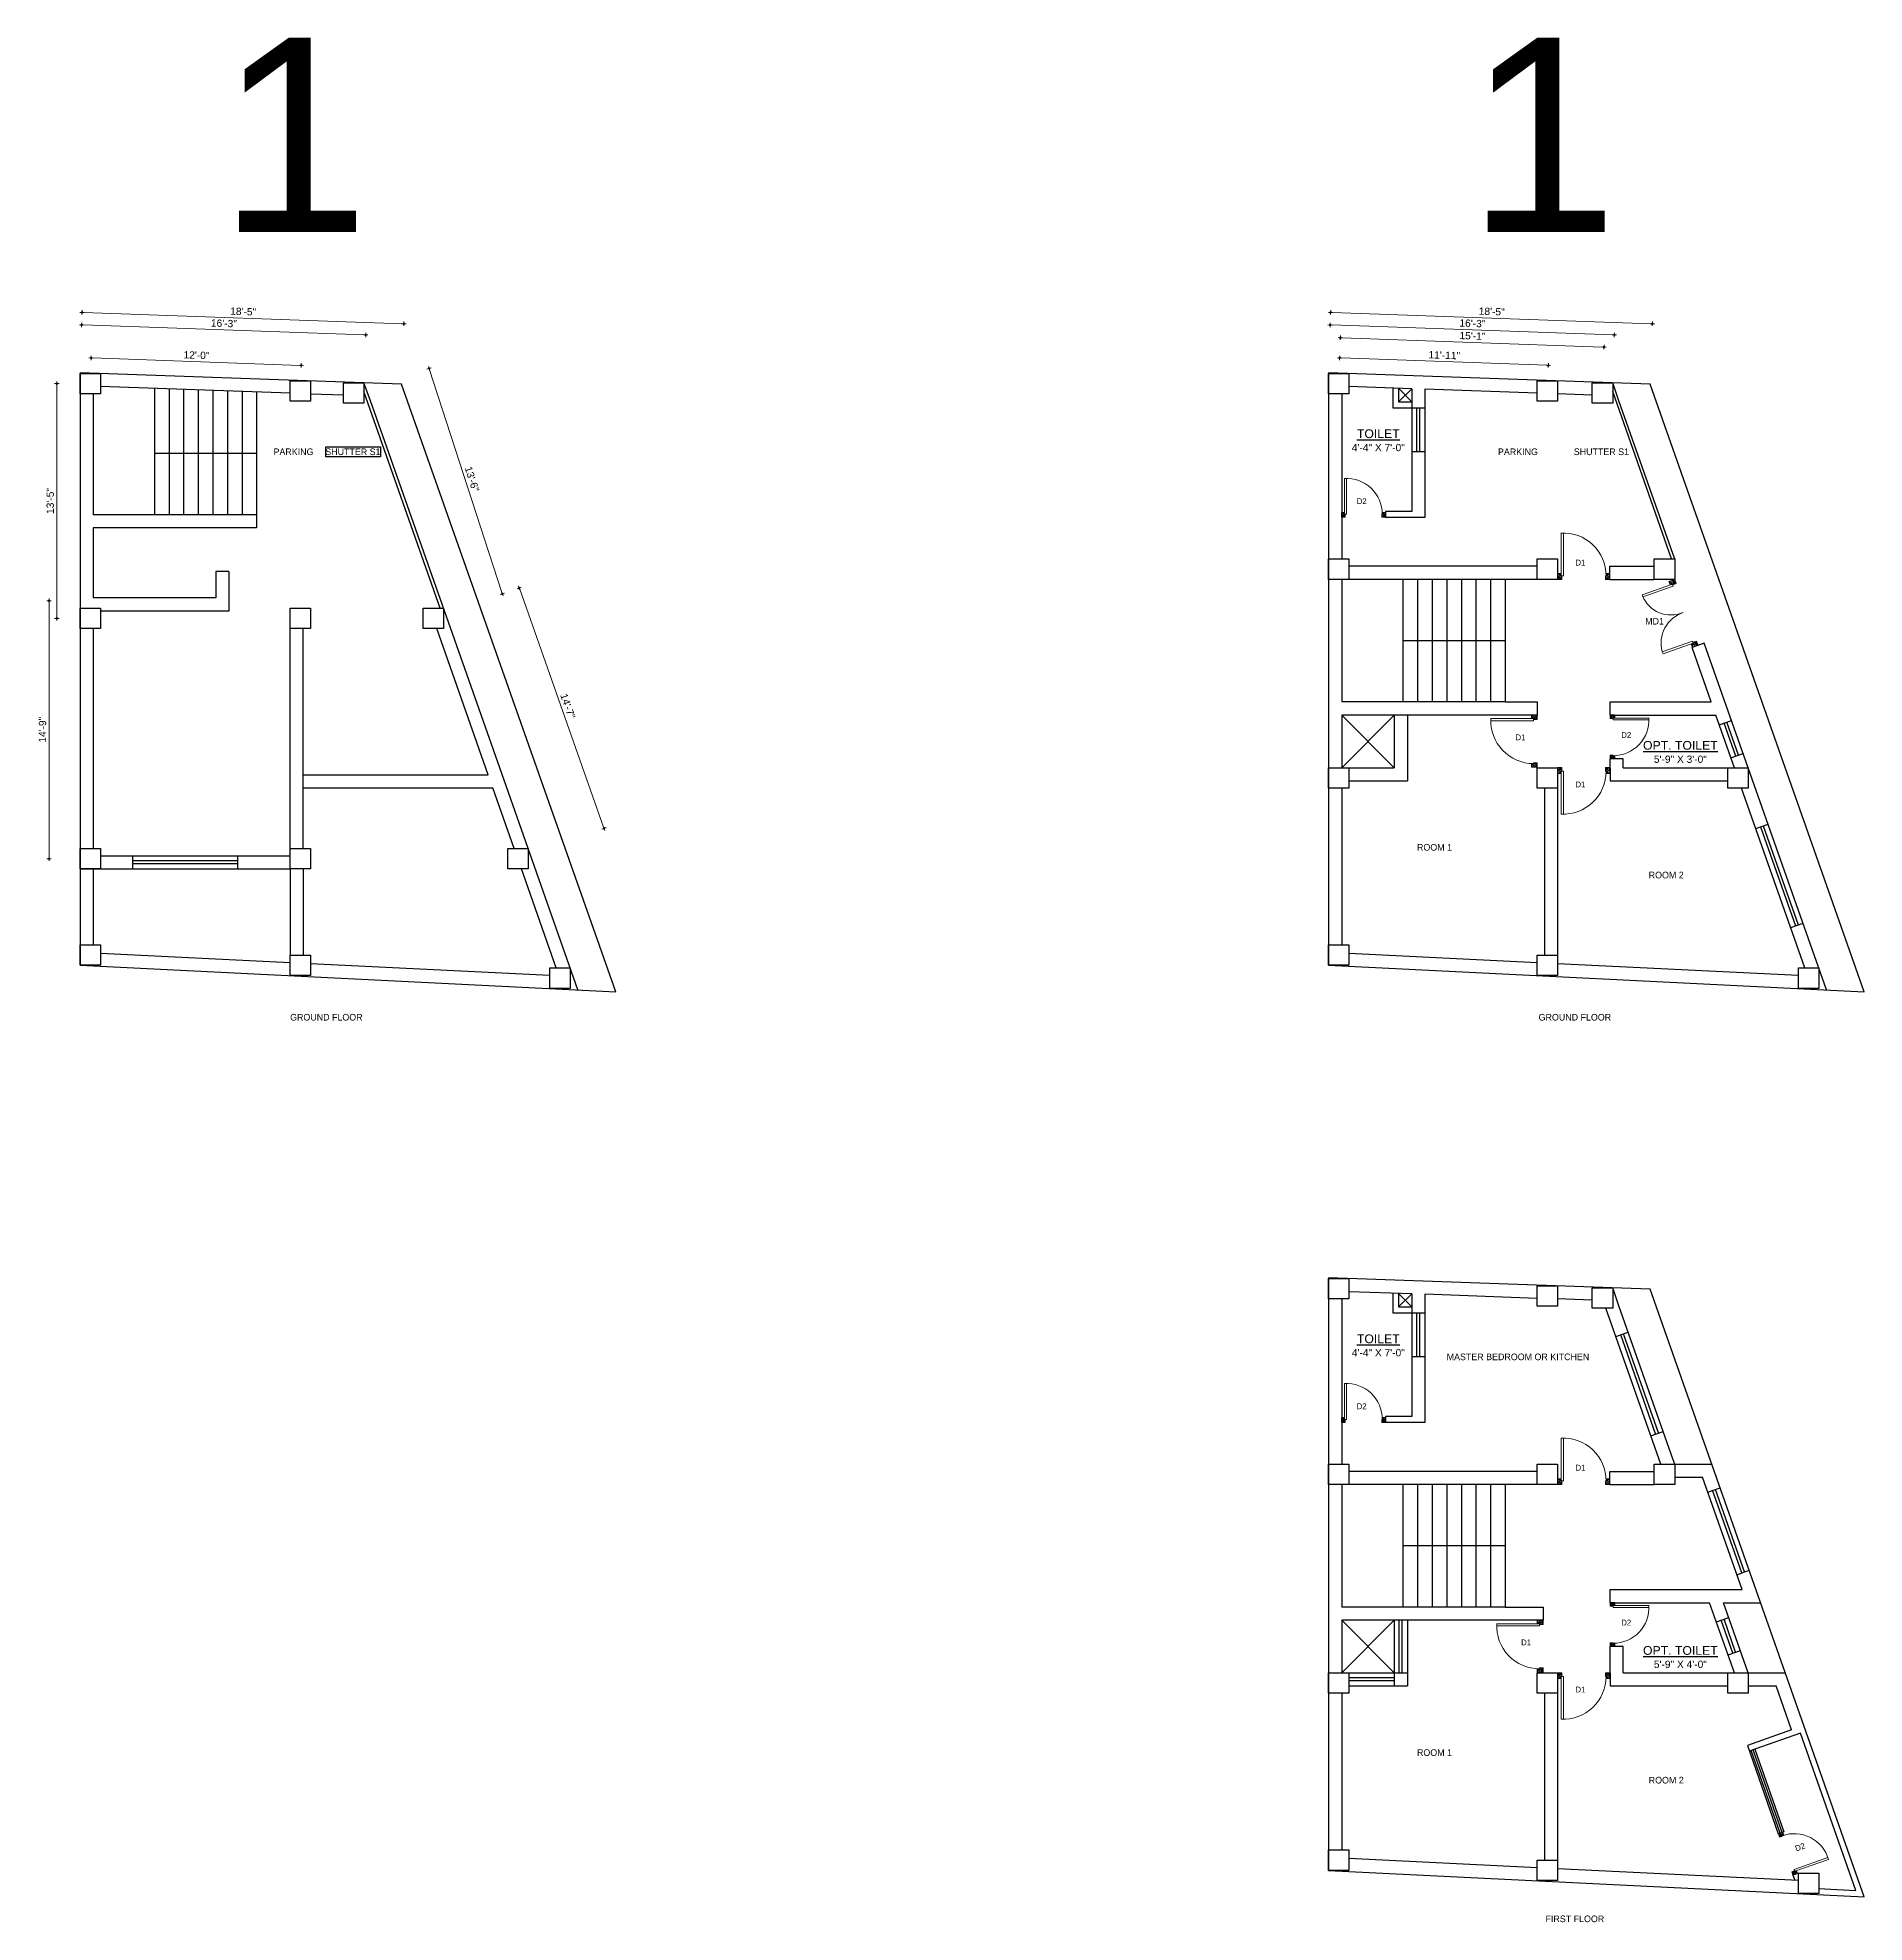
# Model space of a CAD drawing. Header units: inches. Extents: x -4105 to 11866, y -15821 to -3174.
# Drawn here: x 4538 to 5789, y -14174 to -12883 of the extents above; entities that cross this region are included whole.
import ezdxf

# ---------------------------------------------------------------- set-up
doc = ezdxf.new("R2010")
doc.units = ezdxf.units.IN
doc.header["$LTSCALE"] = 0.5
doc.header["$MEASUREMENT"] = 0
doc.header["$PDMODE"] = 66
for name, color, linetype, lineweight in [('door', 202, 'Continuous', 5), ('Ele', 7, 'Continuous', 30), ('hatch', 9, 'Continuous', 0), ('ns_WALL', 21, 'Continuous', 40), ('Toilet', 7, 'Continuous', 25), ('wall', 20, 'Continuous', 40)]:
    doc.layers.add(name, color=color, linetype=linetype, lineweight=lineweight)
doc.styles.add('arial', font='arial.ttf')
doc.styles.get("Standard").update_dxf_attribs({"font": 'arial.ttf'})
doc.dimstyles.new('S8', dxfattribs={"dimtxt": 5, "dimasz": 1, "dimexe": 6, "dimexo": 18, "dimgap": 1.9375, "dimtad": 1, "dimdec": 0, "dimzin": 3, "dimdsep": 46, "dimlunit": 4, "dimtxsty": 'Standard', "dimblk": 'dot 2', "dimcen": 12, "dimse1": 1, "dimse2": 1, "dimclrd": 1, "dimclre": 1, "dimclrt": 256, "dimadec": 0, "dimazin": 0, "dimtfac": 0.75, "dimtdec": 0, "dimtix": 1, "dimtmove": 1, "dimatfit": 3, "dimldrblk": 'DOT', "dimfxl": 1, "dimtolj": 1, "dimtzin": 0, "dimlwd": 9, "dimlwe": 9, "dimarcsym": 0})

# ---------------------------------------------------------------- blocks, each defined once
blk = doc.blocks.new('dot1')
at = {"layer": 'hatch'}
h = blk.add_hatch(color=256, dxfattribs=at)
edge = h.paths.add_edge_path()
edge.add_arc((0, 0), 1, 0, 360)
for p, q in [((3, 0), (-3, 0)), ((0, 3), (0, -3))]:
    blk.add_line(p, q, dxfattribs=at)
blk.add_circle((0, 0), 1, dxfattribs=at)
blk = doc.blocks.new('dot 2')
at = {"layer": 'hatch', "xscale": 0.5, "yscale": 0.5, "zscale": 0.5}
blk.add_blockref('dot1', (0, 0), dxfattribs=at)
blk = doc.blocks.new('*D568')
at = {"layer": 'Defpoints', "color": 0, "transparency": 16777216}
for p in [(5429.9, -13102.6), (5429.3, -13120.2), (5572.3, -13125.2)]:
    blk.add_point(p, dxfattribs=at)
at = {"layer": 'Toilet', "color": 1, "lineweight": 9, "transparency": 16777216}
blk.add_line((5571.9, -13107.6), (5430.9, -13102.6), dxfattribs=at)
for p, rotation in [((5429.9, -13102.6), 177.9779001232576), ((5572.9, -13107.7), 357.9779001232576)]:
    blk.add_blockref('dot 2', p, dxfattribs=dict(at, rotation=rotation))
at = {"layer": 'Toilet', "transparency": 16777216, "insert": (5501.6, -13100.7), "char_height": 5, "attachment_point": 5, "rotation": 357.9779}
blk.add_mtext('\\A1;11\'-11"', dxfattribs=at)
blk = doc.blocks.new('_Dot')
at = {"color": 0, "linetype": 'ByBlock', "lineweight": -2}
blk.add_line((-0.5, 0), (-1, 0), dxfattribs=at)
at = {"color": 0, "linetype": 'ByBlock', "const_width": 0.5}
blk.add_lwpolyline([(-0.25, 0, 1), (0.25, 0, 1)], format="xyb", close=True, dxfattribs=at)
blk = doc.blocks.new('*D569')
at = {"layer": 'Defpoints', "color": 0, "transparency": 16777216}
for p in [(5430.4, -13088.7), (5429.3, -13120.2), (5610, -13126.6)]:
    blk.add_point(p, dxfattribs=at)
at = {"layer": 'Toilet', "color": 1, "lineweight": 9, "transparency": 16777216}
blk.add_line((5610.1, -13095.1), (5431.4, -13088.8), dxfattribs=at)
for p, rotation in [((5430.4, -13088.7), 177.9779001232572), ((5611.1, -13095.1), 357.9779001232572)]:
    blk.add_blockref('dot 2', p, dxfattribs=dict(at, rotation=rotation))
at = {"layer": 'Toilet', "transparency": 16777216, "insert": (5520.9, -13087.5), "char_height": 5, "attachment_point": 5, "rotation": 357.9779}
blk.add_mtext('\\A1;15\'-1"', dxfattribs=at)
blk = doc.blocks.new('A$C27B36B59')
at = {"layer": 'door'}
for p, q in [((0, 4), (0, 0)), ((2.5, 4), (0, 4)), ((0, 0), (3, 0)), ((2.5, 2.5), (2.5, 4)), ((3, 2.5), (2.5, 2.5)), ((3, 0), (3, 2.5))]:
    blk.add_line(p, q, dxfattribs=at)
for centre, radius, start, end in [((-1.4, -0.5), 4.75, 22.1411, 72.838), ((1.3, 2.1), 1.64, 45.138, 144.8948), ((2.2, 0.3), 2.49, 83.3149, 152.658), ((0.1, 0.4), 2.05, 349.4875, 93.6805), ((2, -0.5), 2.01, 58.7447, 166.495), ((-0.1, 0.3), 1.13, 343.542, 86.947), ((2.1, -0.4), 1.17, 38.2816, 160.1519)]:
    blk.add_arc(centre, radius, start, end, dxfattribs=at)
blk = doc.blocks.new('D2')
at = {"layer": 'door'}
for p, q in [((74474, 24047.6), (74474, 24018.1)), ((74474, 24047.6), (74475.5, 24047.6)), ((74475.5, 24047.6), (74475.5, 24018.1))]:
    blk.add_line(p, q, dxfattribs=at)
blk.add_arc((74474, 24047.6), 29.5, 180, 272.9146, dxfattribs=at)
at = {"layer": 'door', "xscale": -1, "rotation": 180}
blk.add_blockref('A$C27B36B59', (74442, 24050.1), dxfattribs=at)
at = {"layer": 'door', "rotation": 180}
blk.add_blockref('A$C27B36B59', (74478, 24050.1), dxfattribs=at)
blk = doc.blocks.new('*D597')
at = {"layer": 'Defpoints', "color": 0, "transparency": 16777216}
for p in [(5423.7, -13071.4), (5422.3, -13112.7), (5642.7, -13120.5)]:
    blk.add_point(p, dxfattribs=at)
at = {"layer": 'Toilet', "color": 1, "lineweight": 9, "transparency": 16777216}
blk.add_line((5643.2, -13079.2), (5424.7, -13071.5), dxfattribs=at)
for p, rotation in [((5423.7, -13071.4), 177.9779001232582), ((5644.2, -13079.2), 357.9779001232581)]:
    blk.add_blockref('dot 2', p, dxfattribs=dict(at, rotation=rotation))
at = {"layer": 'Toilet', "transparency": 16777216, "insert": (5534.1, -13070.8), "char_height": 5, "attachment_point": 5, "rotation": 357.9779}
blk.add_mtext('\\A1;18\'-5"', dxfattribs=at)
blk = doc.blocks.new('*D598')
at = {"layer": 'Defpoints', "color": 0, "transparency": 16777216}
for p in [(5423.4, -13080), (5422.3, -13112.7), (5617, -13119.6)]:
    blk.add_point(p, dxfattribs=at)
at = {"layer": 'Toilet', "color": 1, "lineweight": 9, "transparency": 16777216}
blk.add_line((5617.1, -13086.8), (5424.4, -13080), dxfattribs=at)
for p, rotation in [((5423.4, -13080), 177.9779001232583), ((5618.1, -13086.8), 357.9779001232583)]:
    blk.add_blockref('dot 2', p, dxfattribs=dict(at, rotation=rotation))
at = {"layer": 'Toilet', "transparency": 16777216, "insert": (5520.9, -13078.9), "char_height": 5, "attachment_point": 5, "rotation": 357.9779}
blk.add_mtext('\\A1;16\'-3"', dxfattribs=at)
blk = doc.blocks.new('*D600')
at = {"layer": 'Defpoints', "color": 0, "transparency": 16777216}
for p in [(4574.3, -13102.6), (4573.7, -13120.2), (4717.7, -13125.3)]:
    blk.add_point(p, dxfattribs=at)
at = {"layer": 'Toilet', "color": 1, "lineweight": 9, "transparency": 16777216}
blk.add_line((4717.3, -13107.7), (4575.3, -13102.6), dxfattribs=at)
for p, rotation in [((4574.3, -13102.6), 177.9779001232573), ((4718.3, -13107.7), 357.9779001232573)]:
    blk.add_blockref('dot 2', p, dxfattribs=dict(at, rotation=rotation))
at = {"layer": 'Toilet', "transparency": 16777216, "insert": (4646.5, -13100.7), "char_height": 5, "attachment_point": 5, "rotation": 357.9779}
blk.add_mtext('\\A1;12\'-0"', dxfattribs=at)
blk = doc.blocks.new('*D602')
at = {"layer": 'Defpoints', "color": 0, "transparency": 16777216}
for p in [(4568.1, -13071.4), (4566.7, -13112.7), (4787.1, -13120.5)]:
    blk.add_point(p, dxfattribs=at)
at = {"layer": 'Toilet', "color": 1, "lineweight": 9, "transparency": 16777216}
blk.add_line((4787.6, -13079.2), (4569.1, -13071.5), dxfattribs=at)
for p, rotation in [((4568.1, -13071.4), 177.9779001232582), ((4788.6, -13079.2), 357.9779001232581)]:
    blk.add_blockref('dot 2', p, dxfattribs=dict(at, rotation=rotation))
at = {"layer": 'Toilet', "transparency": 16777216, "insert": (4678.5, -13070.8), "char_height": 5, "attachment_point": 5, "rotation": 357.9779}
blk.add_mtext('\\A1;18\'-5"', dxfattribs=at)
blk = doc.blocks.new('*D603')
at = {"layer": 'Defpoints', "color": 0, "transparency": 16777216}
for p in [(4567.8, -13080), (4566.7, -13112.7), (4761.3, -13119.6)]:
    blk.add_point(p, dxfattribs=at)
at = {"layer": 'Toilet', "color": 1, "lineweight": 9, "transparency": 16777216}
blk.add_line((4761.5, -13086.8), (4568.8, -13080), dxfattribs=at)
for p, rotation in [((4567.8, -13080), 177.9779001232583), ((4762.5, -13086.8), 357.9779001232583)]:
    blk.add_blockref('dot 2', p, dxfattribs=dict(at, rotation=rotation))
at = {"layer": 'Toilet', "transparency": 16777216, "insert": (4665.3, -13078.9), "char_height": 5, "attachment_point": 5, "rotation": 357.9779}
blk.add_mtext('\\A1;16\'-3"', dxfattribs=at)
blk = doc.blocks.new('*D606')
at = {"layer": 'Defpoints', "color": 0, "transparency": 16777216}
for p in [(4550.8, -13120.2), (4573.7, -13120.2), (4573.7, -13281)]:
    blk.add_point(p, dxfattribs=at)
at = {"layer": 'Toilet', "color": 1, "lineweight": 9, "transparency": 16777216}
blk.add_line((4550.8, -13280), (4550.8, -13121.2), dxfattribs=at)
for p, rotation in [((4550.8, -13120.2), 90), ((4550.8, -13281), 270)]:
    blk.add_blockref('dot 2', p, dxfattribs=dict(at, rotation=rotation))
at = {"layer": 'Toilet', "transparency": 16777216, "insert": (4546.3, -13200.6), "char_height": 5, "attachment_point": 5, "rotation": 90}
blk.add_mtext('\\A1;13\'-5"', dxfattribs=at)
blk = doc.blocks.new('*D607')
at = {"layer": 'Defpoints', "color": 0, "transparency": 16777216}
for p in [(4573.7, -13269), (4545.5, -13445.7), (4573.7, -13445.7)]:
    blk.add_point(p, dxfattribs=at)
at = {"layer": 'Toilet', "color": 1, "lineweight": 9, "transparency": 16777216}
blk.add_line((4545.5, -13270), (4545.5, -13444.7), dxfattribs=at)
for p, rotation in [((4545.5, -13269), 90), ((4545.5, -13445.7), 270)]:
    blk.add_blockref('dot 2', p, dxfattribs=dict(at, rotation=rotation))
at = {"layer": 'Toilet', "transparency": 16777216, "insert": (4541, -13357.3), "char_height": 5, "attachment_point": 5, "rotation": 90}
blk.add_mtext('\\A1;14\'-9"', dxfattribs=at)
blk = doc.blocks.new('*D611')
at = {"layer": 'Defpoints', "color": 0, "transparency": 16777216}
for p in [(4867.7, -13260.2), (4808.8, -13281), (4866.8, -13445.7)]:
    blk.add_point(p, dxfattribs=at)
at = {"layer": 'Toilet', "color": 1, "lineweight": 9, "transparency": 16777216}
blk.add_line((4925.5, -13424), (4868.1, -13261.1), dxfattribs=at)
for p, rotation in [((4867.7, -13260.2), 109.4150373031914), ((4925.8, -13424.9), 289.4150373031914)]:
    blk.add_blockref('dot 2', p, dxfattribs=dict(at, rotation=rotation))
at = {"layer": 'Toilet', "transparency": 16777216, "insert": (4901, -13341.1), "char_height": 5, "attachment_point": 5, "rotation": 289.415}
blk.add_mtext('\\A1;14\'-7"', dxfattribs=at)
blk = doc.blocks.new('*D612')
at = {"layer": 'Defpoints', "color": 0, "transparency": 16777216}
for p in [(4754.3, -13126.6), (4856.1, -13264.2), (4804.5, -13281)]:
    blk.add_point(p, dxfattribs=at)
at = {"layer": 'Toilet', "color": 1, "lineweight": 9, "transparency": 16777216}
blk.add_line((4806.3, -13110.7), (4855.8, -13263.2), dxfattribs=at)
for p, rotation in [((4805.9, -13109.8), 108.0072144215725), ((4856.1, -13264.2), 288.0072144215724)]:
    blk.add_blockref('dot 2', p, dxfattribs=dict(at, rotation=rotation))
at = {"layer": 'Toilet', "transparency": 16777216, "insert": (4835.3, -13185.6), "char_height": 5, "attachment_point": 5, "rotation": 288.0072}
blk.add_mtext('\\A1;13\'-6"', dxfattribs=at)

msp = doc.modelspace()

# ---------------------------------------------------------------- linework, layer by layer
at = {"layer": 'door', "ltscale": 0.5}
for p, q in [((5657.9, -13257.5), (5637.2, -13264.8)), ((5658.4, -13258.9), (5637.7, -13266.2)), ((5655.6, -13255.6), (5656.5, -13257.9)), ((5657.9, -13257.5), (5658.4, -13258.9)), ((5658.2, -13258), (5660.5, -13257.2)), ((5637.7, -13266.2), (5637.2, -13264.8)), ((5671.7, -13296.6), (5651, -13303.9)), ((5672.2, -13298), (5651.5, -13305.3)), ((5671.6, -13300.9), (5670.8, -13298.6)), ((5672.2, -13298), (5671.7, -13296.6)), ((5672.1, -13297.4), (5674.4, -13296.6)), ((5675.5, -13299.5), (5674.4, -13296.6)), ((5651, -13303.9), (5651.5, -13305.3))]:
    msp.add_line(p, q, dxfattribs=at)
for centre, radius, start, end in [((5657, -13257.6), 21.1, 202.3148, 293.1551), ((5672.3, -13298), 22.1, 108.3541, 195.4336)]:
    msp.add_arc(centre, radius, start, end, dxfattribs=at)
at = {"layer": 'Toilet'}
for p, q in [((4787.1, -13120.5), (4566.7, -13112.7)), ((4566.7, -13112.7), (4566.7, -13518.7)), ((5642.7, -13120.5), (5422.3, -13112.7)), ((5422.3, -13112.7), (5422.3, -13518.7)), ((4575.7, -13127.2), (4575.7, -13210)), ((4710.7, -13126.8), (4580.7, -13122.2)), ((4617.7, -13123.5), (4617.7, -13168)), ((4627.7, -13123.8), (4627.7, -13168)), ((4637.7, -13124.2), (4637.7, -13168)), ((4647.7, -13124.5), (4647.7, -13168)), ((4657.7, -13124.9), (4657.7, -13168)), ((4667.7, -13125.3), (4667.7, -13168)), ((4677.7, -13125.6), (4677.7, -13168)), ((4687.7, -13126), (4687.7, -13168)), ((4747.3, -13128.1), (4724.7, -13127.3)), ((4765.7, -13132), (4761.3, -13119.6)), ((4813.6, -13274), (4761.3, -13125.6)), ((4933.8, -13536.8), (4787.1, -13120.5)), ((5431.3, -13127.2), (5431.3, -13207.8)), ((5479.3, -13123.7), (5436.3, -13122.2)), ((5466.3, -13123.2), (5466.3, -13136.7)), ((5470.3, -13123.4), (5470.3, -13132.7)), ((5470.3, -13123.4), (5479.3, -13132.7)), ((5470.3, -13132.7), (5479.3, -13123.7)), ((5479.3, -13123.7), (5479.3, -13207.8)), ((5488.3, -13124), (5488.3, -13211.8)), ((5565.3, -13126.7), (5488.3, -13124)), ((5603, -13128.1), (5579.3, -13127.2)), ((5621.3, -13132), (5617, -13119.6)), ((5657.4, -13240.3), (5617, -13125.6)), ((5789.4, -13536.8), (5642.7, -13120.5)), ((4854.3, -13383.3), (4765.7, -13132)), ((5466.3, -13136.7), (5479.3, -13136.7)), ((5470.3, -13132.7), (5479.3, -13132.7)), ((5479.3, -13136.7), (5488.3, -13136.7)), ((5482.8, -13166.7), (5482.8, -13136.7)), ((5484.8, -13166.7), (5484.8, -13136.7)), ((5658.4, -13237.3), (5621.3, -13132)), ((4687.7, -13168), (4617.7, -13168)), ((4617.7, -13168), (4617.7, -13210)), ((4627.7, -13168), (4627.7, -13210)), ((4637.7, -13168), (4637.7, -13210)), ((4647.7, -13168), (4647.7, -13210)), ((4657.7, -13168), (4657.7, -13210)), ((4667.7, -13168), (4667.7, -13210)), ((4677.7, -13168), (4677.7, -13210)), ((4687.7, -13168), (4687.7, -13210)), ((5479.3, -13166.7), (5488.3, -13166.7)), ((5431.3, -13207.8), (5431.3, -13240.3)), ((5479.3, -13207.8), (5461.3, -13207.8)), ((5461.3, -13207.8), (5461.3, -13211.8)), ((4687.7, -13210), (4575.7, -13210)), ((4575.7, -13219), (4575.7, -13267)), ((4687.7, -13219), (4575.7, -13219)), ((4687.7, -13210), (4687.7, -13219)), ((5488.3, -13211.8), (5461.3, -13211.8)), ((5565.3, -13245.3), (5436.3, -13245.3)), ((5615.1, -13245.3), (5645.5, -13245.3)), ((5615.1, -13254.3), (5615.1, -13245.3)), ((5659.5, -13240.3), (5658.4, -13237.3)), ((4659.7, -13249), (4659.7, -13267)), ((4668.7, -13249), (4659.7, -13249)), ((4668.7, -13249), (4668.7, -13276)), ((5565.3, -13254.3), (5431.3, -13254.3)), ((5431.3, -13254.3), (5431.3, -13338.3)), ((5473.3, -13254.3), (5473.3, -13296.3)), ((5483.3, -13254.3), (5483.3, -13296.3)), ((5493.3, -13254.3), (5493.3, -13296.3)), ((5503.3, -13254.3), (5503.3, -13296.3)), ((5513.3, -13254.3), (5513.3, -13296.3)), ((5523.3, -13254.3), (5523.3, -13296.3)), ((5533.3, -13254.3), (5533.3, -13296.3)), ((5543.3, -13254.3), (5543.3, -13296.3)), ((5615.1, -13254.3), (5645.5, -13254.3)), ((4659.7, -13267), (4575.7, -13267)), ((4668.7, -13276), (4580.7, -13276)), ((4575.7, -13288), (4575.7, -13438.7)), ((4710.7, -13438.7), (4710.7, -13288)), ((4719.7, -13438.7), (4719.7, -13288)), ((4846.4, -13388.1), (4811.2, -13288)), ((5543.3, -13296.3), (5473.3, -13296.3)), ((5473.3, -13296.3), (5473.3, -13338.3)), ((5483.3, -13296.3), (5483.3, -13338.3)), ((5493.3, -13296.3), (5493.3, -13338.3)), ((5503.3, -13296.3), (5503.3, -13338.3)), ((5513.3, -13296.3), (5513.3, -13338.3)), ((5523.3, -13296.3), (5523.3, -13338.3)), ((5533.3, -13296.3), (5533.3, -13338.3)), ((5543.3, -13296.3), (5543.3, -13338.3)), ((5679.8, -13298), (5671.4, -13301)), ((5763.6, -13535.5), (5679.8, -13298)), ((5684.5, -13338.3), (5671.4, -13301)), ((5543.3, -13338.3), (5431.3, -13338.3)), ((5565.3, -13347.3), (5431.3, -13347.3)), ((5431.3, -13347.3), (5431.3, -13383.3)), ((5431.3, -13383.3), (5467.3, -13347.3)), ((5467.3, -13383.3), (5431.3, -13347.3)), ((5467.3, -13347.3), (5467.3, -13383.3)), ((5476.3, -13347.3), (5476.3, -13392.3)), ((5543.3, -13338.3), (5565.3, -13338.3)), ((5565.3, -13338.3), (5565.3, -13347.3)), ((5615.3, -13347.3), (5615.3, -13338.3)), ((5615.3, -13338.3), (5684.5, -13338.3)), ((5615.3, -13347.3), (5687.7, -13347.3)), ((5700.4, -13383.3), (5687.7, -13347.3)), ((5690, -13353.9), (5698.5, -13350.9)), ((5701.3, -13375.4), (5693.3, -13352.8)), ((5703.2, -13374.7), (5695.2, -13352.1)), ((5698, -13376.6), (5706.5, -13373.6)), ((4719.7, -13388.1), (4846.4, -13388.1)), ((4907.9, -13535.5), (4854.3, -13383.3)), ((5436.3, -13383.3), (5467.3, -13383.3)), ((5615.3, -13383.3), (5615.3, -13377.3)), ((5624.3, -13377.3), (5615.3, -13377.3)), ((5615.3, -13383.3), (5615.3, -13392.3)), ((5624.3, -13383.3), (5624.3, -13377.3)), ((5624.3, -13383.3), (5700.4, -13383.3)), ((4719.7, -13397.1), (4849.6, -13397.1)), ((4864.3, -13438.7), (4849.6, -13397.1)), ((5431.3, -13397.3), (5431.3, -13504.7)), ((5436.3, -13392.3), (5476.3, -13392.3)), ((5570.3, -13397.3), (5570.3, -13511.7)), ((5579.3, -13397.3), (5579.3, -13517.6)), ((5615.3, -13392.3), (5695.9, -13392.3)), ((5748.7, -13520.5), (5705.3, -13397.3)), ((5715, -13424.9), (5723.5, -13422)), ((5718.3, -13423.8), (5742.3, -13491.7)), ((5720.2, -13423.1), (5744.2, -13491)), ((4566.7, -13452.7), (4710.7, -13452.7)), ((4575.7, -13452.7), (4575.7, -13504.7)), ((4580.7, -13443.7), (4710.7, -13443.7)), ((4602.7, -13443.7), (4602.7, -13452.7)), ((4674.7, -13447.2), (4602.7, -13447.2)), ((4674.7, -13449.2), (4602.7, -13449.2)), ((4674.7, -13443.7), (4674.7, -13452.7)), ((4710.7, -13452.7), (4710.7, -13511.7)), ((4719.7, -13452.7), (4719.7, -13511.8)), ((4893.1, -13520.5), (4869.2, -13452.7)), ((5739, -13492.9), (5747.5, -13489.9)), ((4580.7, -13510.4), (4710.7, -13516.8)), ((4724.7, -13517.5), (4888.7, -13525.5)), ((5436.3, -13510.4), (5565.3, -13516.7)), ((5579.3, -13517.4), (5744.3, -13525.5)), ((4566.7, -13518.7), (4933.8, -13536.8)), ((5422.3, -13518.7), (5789.4, -13536.8)), ((5642.7, -13740.6), (5422.3, -13732.8)), ((5422.3, -13732.8), (5422.3, -14138.8)), ((5431.3, -13747.3), (5431.3, -13827.9)), ((5479.3, -13743.8), (5436.3, -13742.3)), ((5466.3, -13743.4), (5466.3, -13756.8)), ((5470.3, -13743.5), (5470.3, -13752.8)), ((5470.3, -13743.5), (5479.3, -13752.8)), ((5470.3, -13752.8), (5479.3, -13743.8)), ((5479.3, -13743.8), (5479.3, -13827.9)), ((5565.3, -13746.9), (5488.3, -13744.1)), ((5488.3, -13744.1), (5488.3, -13831.9)), ((5603, -13748.2), (5579.3, -13747.3)), ((5621.3, -13752.1), (5617, -13739.7)), ((5789.4, -14156.9), (5642.7, -13740.6)), ((5466.3, -13756.8), (5479.3, -13756.8)), ((5470.3, -13752.8), (5479.3, -13752.8)), ((5479.3, -13756.8), (5488.3, -13756.8)), ((5482.8, -13786.8), (5482.8, -13756.8)), ((5484.8, -13786.8), (5484.8, -13756.8)), ((5650, -13860.4), (5612.3, -13753.7)), ((5658.4, -13857.4), (5621.3, -13752.1)), ((5619.2, -13773.1), (5627.7, -13770.1)), ((5646.4, -13839.8), (5622.5, -13771.9)), ((5648.3, -13839.1), (5624.4, -13771.2)), ((5479.3, -13786.8), (5488.3, -13786.8)), ((5431.3, -13827.9), (5431.3, -13860.4)), ((5479.3, -13827.9), (5461.3, -13827.9)), ((5461.3, -13827.9), (5461.3, -13831.9)), ((5488.3, -13831.9), (5461.3, -13831.9)), ((5643.1, -13841), (5651.6, -13838)), ((5565.3, -13865.4), (5436.3, -13865.4)), ((5615.1, -13865.4), (5645.5, -13865.4)), ((5615.1, -13874.4), (5615.1, -13865.4)), ((5650, -13860.4), (5684.9, -13860.4)), ((5659.5, -13860.4), (5658.4, -13857.4)), ((5431.3, -13874.4), (5431.3, -13958.4)), ((5565.3, -13874.4), (5431.3, -13874.4)), ((5473.3, -13874.4), (5473.3, -13916.4)), ((5483.3, -13874.4), (5483.3, -13916.4)), ((5493.3, -13874.4), (5493.3, -13916.4)), ((5503.3, -13874.4), (5503.3, -13916.4)), ((5513.3, -13874.4), (5513.3, -13916.4)), ((5523.3, -13874.4), (5523.3, -13916.4)), ((5533.3, -13874.4), (5533.3, -13916.4)), ((5543.3, -13874.4), (5543.3, -13916.4)), ((5615.1, -13874.4), (5645.5, -13874.4)), ((5659.5, -13869.4), (5678.6, -13869.4)), ((5705.7, -13946.4), (5678.6, -13869.4)), ((5682.2, -13879.6), (5690.7, -13876.6)), ((5705.4, -13935), (5685.5, -13878.4)), ((5707.3, -13934.3), (5687.4, -13877.8)), ((5543.3, -13916.4), (5473.3, -13916.4)), ((5473.3, -13916.4), (5473.3, -13958.4)), ((5483.3, -13916.4), (5483.3, -13958.4)), ((5493.3, -13916.4), (5493.3, -13958.4)), ((5503.3, -13916.4), (5503.3, -13958.4)), ((5513.3, -13916.4), (5513.3, -13958.4)), ((5523.3, -13916.4), (5523.3, -13958.4)), ((5533.3, -13916.4), (5533.3, -13958.4)), ((5543.3, -13916.4), (5543.3, -13958.4)), ((5702.1, -13936.2), (5710.6, -13933.2)), ((5615.3, -13955.4), (5615.3, -13946.4)), ((5615.3, -13946.4), (5705.7, -13946.4)), ((5615.3, -13955.4), (5683.4, -13955.4)), ((5700.4, -14003.4), (5683.4, -13955.4)), ((5709.9, -14003.4), (5693, -13955.4)), ((5693, -13955.4), (5718.4, -13955.4)), ((5543.3, -13958.4), (5431.3, -13958.4)), ((5431.3, -13967.4), (5431.3, -14003.4)), ((5569.3, -13967.4), (5431.3, -13967.4)), ((5431.3, -14003.4), (5467.3, -13967.4)), ((5467.3, -14003.4), (5431.3, -13967.4)), ((5467.3, -13967.4), (5467.3, -14003.4)), ((5470.8, -14003.4), (5470.8, -13967.4)), ((5472.8, -14003.4), (5472.8, -13967.4)), ((5476.3, -13967.4), (5476.3, -14012.4)), ((5543.3, -13958.4), (5569.3, -13958.4)), ((5569.3, -13958.4), (5569.3, -13967.4)), ((5688.1, -13968.5), (5696.6, -13965.5)), ((5699.4, -13990), (5691.4, -13967.4)), ((5701.2, -13989.3), (5693.3, -13966.7)), ((5615.3, -14003.4), (5615.3, -13985.4)), ((5624.3, -13985.4), (5615.3, -13985.4)), ((5624.3, -14003.4), (5624.3, -13985.4)), ((5696.1, -13991.2), (5704.5, -13988.2)), ((5436.3, -14003.4), (5467.3, -14003.4)), ((5467.3, -14006.9), (5436.3, -14006.9)), ((5467.3, -14008.9), (5436.3, -14008.9)), ((5467.3, -14003.4), (5467.3, -14012.4)), ((5467.3, -14003.4), (5476.3, -14003.4)), ((5615.3, -14003.4), (5615.3, -14012.4)), ((5624.3, -14003.4), (5700.4, -14003.4)), ((5709.9, -14003.4), (5735.3, -14003.4)), ((5431.3, -14017.4), (5431.3, -14124.8)), ((5436.3, -14012.4), (5476.3, -14012.4)), ((5570.3, -14017.4), (5570.3, -14131.8)), ((5579.3, -14017.4), (5579.3, -14137.7)), ((5615.3, -14012.4), (5695.9, -14012.4)), ((5709.9, -14012.4), (5729, -14012.4)), ((5739.6, -14042.6), (5729, -14012.4)), ((5739.6, -14042.6), (5709.3, -14053.3)), ((5745.7, -14044.7), (5710.6, -14057.1)), ((5783.7, -14152.6), (5745.7, -14044.7)), ((5709.3, -14053.3), (5730.5, -14113.7)), ((5731.7, -14113.3), (5711.8, -14056.7)), ((5733.1, -14112.8), (5713.2, -14056.2)), ((5714.4, -14055.8), (5734.3, -14112.4)), ((5734.3, -14112.4), (5730.5, -14113.7)), ((5436.3, -14130.5), (5565.3, -14136.8)), ((5579.3, -14137.5), (5744.3, -14145.6)), ((5422.3, -14138.8), (5789.4, -14156.9)), ((5744.3, -14140.7), (5740.5, -14142)), ((5740.5, -14142), (5741.8, -14145.5)), ((5758, -14151.3), (5783.7, -14152.6))]:
    msp.add_line(p, q, dxfattribs=at)
for points in [[(4566.7, -13113.2), (4580.7, -13113.2), (4580.7, -13127.2), (4566.7, -13127.2)], [(4710.7, -13118.3), (4724.7, -13118.3), (4724.7, -13132.3), (4710.7, -13132.3)], [(5422.3, -13113.2), (5436.3, -13113.2), (5436.3, -13127.2), (5422.3, -13127.2)], [(5565.3, -13118.2), (5579.3, -13118.2), (5579.3, -13132.2), (5565.3, -13132.2)], [(4747.3, -13119.6), (4761.3, -13119.6), (4761.3, -13133.6), (4747.3, -13133.6)], [(5603, -13119.6), (5617, -13119.6), (5617, -13133.6), (5603, -13133.6)], [(4735.1, -13163.4), (4772.7, -13163.4), (4772.7, -13170.4), (4735.1, -13170.4)], [(5422.3, -13240.3), (5436.3, -13240.3), (5436.3, -13254.3), (5422.3, -13254.3)], [(5565.3, -13240.3), (5579.3, -13240.3), (5579.3, -13254.3), (5565.3, -13254.3)], [(5645.5, -13240.3), (5659.5, -13240.3), (5659.5, -13254.3), (5645.5, -13254.3)], [(4566.7, -13274), (4580.7, -13274), (4580.7, -13288), (4566.7, -13288)], [(4710.7, -13274), (4724.7, -13274), (4724.7, -13288), (4710.7, -13288)], [(4801.8, -13274), (4815.8, -13274), (4815.8, -13288), (4801.8, -13288)], [(5422.3, -13383.3), (5436.3, -13383.3), (5436.3, -13397.3), (5422.3, -13397.3)], [(5565.3, -13383.3), (5579.3, -13383.3), (5579.3, -13397.3), (5565.3, -13397.3)], [(5695.9, -13383.3), (5709.9, -13383.3), (5709.9, -13397.3), (5695.9, -13397.3)], [(4566.7, -13438.7), (4580.7, -13438.7), (4580.7, -13452.7), (4566.7, -13452.7)], [(4710.7, -13438.7), (4724.7, -13438.7), (4724.7, -13452.7), (4710.7, -13452.7)], [(4859.8, -13438.7), (4873.8, -13438.7), (4873.8, -13452.7), (4859.8, -13452.7)], [(4566.7, -13504.7), (4580.7, -13504.7), (4580.7, -13518.7), (4566.7, -13518.7)], [(5422.3, -13504.7), (5436.3, -13504.7), (5436.3, -13518.7), (5422.3, -13518.7)], [(4710.7, -13511.8), (4724.7, -13511.8), (4724.7, -13525.8), (4710.7, -13525.8)], [(5565.3, -13511.7), (5579.3, -13511.7), (5579.3, -13525.7), (5565.3, -13525.7)], [(4888.7, -13520.5), (4902.7, -13520.5), (4902.7, -13534.5), (4888.7, -13534.5)], [(5744.3, -13520.5), (5758.3, -13520.5), (5758.3, -13534.5), (5744.3, -13534.5)], [(5422.3, -13733.3), (5436.3, -13733.3), (5436.3, -13747.3), (5422.3, -13747.3)], [(5565.3, -13738.3), (5579.3, -13738.3), (5579.3, -13752.3), (5565.3, -13752.3)], [(5603, -13739.7), (5617, -13739.7), (5617, -13753.7), (5603, -13753.7)], [(5422.3, -13860.4), (5436.3, -13860.4), (5436.3, -13874.4), (5422.3, -13874.4)], [(5565.3, -13860.4), (5579.3, -13860.4), (5579.3, -13874.4), (5565.3, -13874.4)], [(5645.5, -13860.4), (5659.5, -13860.4), (5659.5, -13874.4), (5645.5, -13874.4)], [(5422.3, -14003.4), (5436.3, -14003.4), (5436.3, -14017.4), (5422.3, -14017.4)], [(5565.3, -14003.4), (5579.3, -14003.4), (5579.3, -14017.4), (5565.3, -14017.4)], [(5695.9, -14003.4), (5709.9, -14003.4), (5709.9, -14017.4), (5695.9, -14017.4)], [(5422.3, -14124.8), (5436.3, -14124.8), (5436.3, -14138.8), (5422.3, -14138.8)], [(5565.3, -14131.8), (5579.3, -14131.8), (5579.3, -14145.8), (5565.3, -14145.8)], [(5744.3, -14140.7), (5758.3, -14140.7), (5758.3, -14154.7), (5744.3, -14154.7)]]:
    msp.add_lwpolyline(points, close=True, dxfattribs=at)

# ---------------------------------------------------------------- block references
at = {"layer": 'door', "yscale": 1.023696682466134, "zscale": 1.023696682464479}
for p, xscale, rotation in [((5659.5, -13254.3), -1.023696682466134, 109.4150373032658), ((5675.5, -13299.5), 1.023696682466134, 109.4150373032659)]:
    msp.add_blockref('A$C27B36B59', p, dxfattribs=dict(at, xscale=xscale, rotation=rotation))
at = {"layer": 'wall', "color": 2, "linetype": 'ByBlock'}
for p, xscale, yscale, zscale, rotation in [((67496.2, 6830), 0.8333333333285103, 0.8333333333285103, 0.8333333333267571, 180), ((79592.4, 10645.7), 0.993758995122728, 0.993758995122728, 0.993758995122728, 180), ((-18334.7, -87360.4), -0.993758995122728, 0.993758995122728, 0.993758995122728, 270), ((25657, -75412.2), 0.8333333333285103, 0.8333333333285103, 0.8333333333267571, 90.00000000000001), ((67496.2, 6209.9), 0.8333333333285103, 0.8333333333285103, 0.8333333333267571, 180), ((79592.4, 10025.6), 0.993758995122728, 0.993758995122728, 0.993758995122728, 180), ((25657, -76020.3), 0.8333333333285103, 0.8333333333285103, 0.8333333333267571, 90.00000000000001), ((-18330.7, -87980.5), -0.993758995122728, 0.993758995122728, 0.993758995122728, 270), ((4011.6, 51055.7), -0.8333333333285102, 0.8333333333285102, 0.8333333333267571, 109.4150740950499)]:
    msp.add_blockref('D2', p, dxfattribs=dict(at, xscale=xscale, yscale=yscale, zscale=zscale, rotation=rotation))
at = {"layer": 'wall', "color": 2, "linetype": 'ByBlock', "xscale": -0.993758995122728, "yscale": 0.993758995122728, "zscale": 0.993758995122728}
for p in [(79592.4, -37283.3), (79592.4, -37903.4)]:
    msp.add_blockref('D2', p, dxfattribs=at)

# ---------------------------------------------------------------- texts
at = {"layer": 'Ele', "color": 0, "ltscale": 2, "char_height": 6, "attachment_point": 2}
for s, insert in [('{\\LTOILET\\fArial TUR|b0|i0|c162|p34;\\P\\fArial TUR|b0|i0|c0|p34;\\H0.8333x;\\l4\\fArial TUR|b0|i0|c162|p34;\'-4" X \\fArial TUR|b0|i0|c0|p34;7\\fArial TUR|b0|i0|c162|p34;\'-0"}', (5456.4, -13151.5)), ('{\\fArial TUR|b0|i0|c162|p34;\\LOPT. TOILET\\P\\fArial TUR|b0|i0|c0|p34;\\H0.8333x;\\l5\\fArial TUR|b0|i0|c162|p34;\'-\\fArial TUR|b0|i0|c0|p34;9\\fArial TUR|b0|i0|c162|p34;" X \\fArial TUR|b0|i0|c0|p34;3\\fArial TUR|b0|i0|c162|p34;\'-0"}', (5663.4, -13365)), ('{\\LTOILET\\fArial TUR|b0|i0|c162|p34;\\P\\fArial TUR|b0|i0|c0|p34;\\H0.8333x;\\l4\\fArial TUR|b0|i0|c162|p34;\'-4" X \\fArial TUR|b0|i0|c0|p34;7\\fArial TUR|b0|i0|c162|p34;\'-0"}', (5456.4, -13771.6)), ('{\\fArial TUR|b0|i0|c162|p34;\\LOPT. TOILET\\P\\fArial TUR|b0|i0|c0|p34;\\H0.8333x;\\l5\\fArial TUR|b0|i0|c162|p34;\'-\\fArial TUR|b0|i0|c0|p34;9\\fArial TUR|b0|i0|c162|p34;" X \\fArial TUR|b0|i0|c0|p34;4\\fArial TUR|b0|i0|c162|p34;\'-0"}', (5663.4, -13985.1))]:
    msp.add_mtext(s, dxfattribs=dict(at, insert=insert))
at = {"layer": 'Ele', "color": 0, "ltscale": 2, "style": 'arial'}
for s, insert, char_height, attachment_point in [('{\\fCentury Gothic|b0|i0|c0|p34;PARKING}', (4713, -13164.6), 4.55, 2), ('{\\fCentury Gothic|b0|i0|c0|p34;SHUTTER S1}', (4753.7, -13164.6), 4.55, 2), ('{\\fCentury Gothic|b0|i0|c0|p34;PARKING}', (5552.1, -13164.6), 4.55, 2), ('{\\fCentury Gothic|b0|i0|c0|p34;SHUTTER S1}', (5609.3, -13164.6), 4.55, 2), ('{\\fCentury Gothic|b0|i0|c0|p34;D2}', (5445, -13202.7), 4, 8), ('{\\fCentury Gothic|b0|i0|c0|p34;D1}', (5594.9, -13244.8), 4, 8), ('{\\fCentury Gothic|b0|i0|c0|p34;MD1}', (5645.7, -13280.7), 4.55, 2), ('{\\fCentury Gothic|b0|i0|c0|p34;D1}', (5553.8, -13360.5), 4, 2), ('{\\fCentury Gothic|b0|i0|c0|p34;D2}', (5626.3, -13362.9), 4, 8), ('{\\fCentury Gothic|b0|i0|c0|p34;D1}', (5594.9, -13392.8), 4, 2), ('{\\fCentury Gothic|b0|i0|c0|p34;ROOM 1}', (5494.9, -13435.6), 4.55, 2), ('{\\fCentury Gothic|b0|i0|c0|p34;ROOM 2}', (5653.7, -13454.6), 4.55, 2), ('{\\fCentury Gothic|b0|i0|c0|p34;GROUND FLOOR }', (4735.5, -13552), 4.55, 2), ('{\\fCentury Gothic|b0|i0|c0|p34;GROUND FLOOR }', (5591.1, -13552), 4.55, 2), ('{\\fCentury Gothic|b0|i0|c0|p34;MASTER BEDROOM OR KITCHEN}', (5552.1, -13784.7), 4.55, 2), ('{\\fCentury Gothic|b0|i0|c0|p34;D2}', (5445, -13822.8), 4, 8), ('{\\fCentury Gothic|b0|i0|c0|p34;D1}', (5594.9, -13864.9), 4, 8), ('{\\fCentury Gothic|b0|i0|c0|p34;D2}', (5626.3, -13971), 4, 8), ('{\\fCentury Gothic|b0|i0|c0|p34;D1}', (5557.7, -13980.6), 4, 2), ('{\\fCentury Gothic|b0|i0|c0|p34;D1}', (5594.9, -14012.9), 4, 2), ('{\\fCentury Gothic|b0|i0|c0|p34;ROOM 1}', (5494.9, -14055.8), 4.55, 2), ('{\\fCentury Gothic|b0|i0|c0|p34;ROOM 2}', (5653.7, -14074.7), 4.55, 2), ('{\\fCentury Gothic|b0|i0|c0|p34;FIRST FLOOR }', (5591.1, -14169.7), 4.55, 2)]:
    msp.add_mtext(s, dxfattribs=dict(at, insert=insert, char_height=char_height, attachment_point=attachment_point))
at = {"layer": 'Ele', "color": 0, "ltscale": 2, "insert": (5746.1, -14124.7), "char_height": 4, "attachment_point": 8, "rotation": 19.4151, "style": 'arial'}
msp.add_mtext('{\\fCentury Gothic|b0|i0|c0|p34;D2}', dxfattribs=at)
at = {"layer": 'ns_WALL', "char_height": 133, "attachment_point": 1}
for insert in [(4661.6, -12883.2), (5517.2, -12883.2)]:
    msp.add_mtext_dynamic_manual_height_columns('1', width=960.88, gutter_width=13.3, heights=[0], dxfattribs=dict(at, insert=insert))

# ---------------------------------------------------------------- dimensions: what is measured, and where the dimension line sits
at = {"layer": 'Toilet'}
for p1, p2, distance, picture, middle in [((4761.3, -13119.6), (4566.7, -13112.7), -32.7, '*D603', (4665.3, -13078.9)), ((4787.1, -13120.5), (4566.7, -13112.7), -41.3, '*D602', (4678.5, -13070.8)), ((5617, -13119.6), (5422.3, -13112.7), -32.7, '*D598', (5520.9, -13078.9)), ((5642.7, -13120.5), (5422.3, -13112.7), -41.3, '*D597', (5534.1, -13070.8)), ((5610, -13126.6), (5429.3, -13120.2), -31.4, '*D569', (5520.9, -13087.5)), ((4717.7, -13125.3), (4573.7, -13120.2), -17.6, '*D600', (4646.5, -13100.7)), ((5572.3, -13125.2), (5429.3, -13120.2), -17.6, '*D568', (5501.6, -13100.7)), ((4754.3, -13126.6), (4804.5, -13281), 54.3, '*D612', (4835.3, -13185.6)), ((4866.8, -13445.7), (4808.8, -13281), -62.5, '*D611', (4901, -13341.1))]:
    dim = msp.add_aligned_dim(p1=p1, p2=p2, distance=distance, dimstyle='S8', override={"dimfxl": 2, "dimfxlon": 1, "dimarcsym": 1}, dxfattribs=at)
    dim.commit()
    dim.dimension.update_dxf_attribs({"geometry": picture, "text_midpoint": middle})
for base, p1, p2, picture, middle in [((4550.8, -13120.2), (4573.7, -13281), (4573.7, -13120.2), '*D606', (4546.3, -13200.6)), ((4545.5, -13445.7), (4573.7, -13269), (4573.7, -13445.7), '*D607', (4541, -13357.3))]:
    dim = msp.add_linear_dim(base=base, p1=p1, p2=p2, angle=90, dimstyle='S8', override={"dimfxl": 2, "dimfxlon": 1, "dimarcsym": 1}, dxfattribs=at)
    dim.commit()
    dim.dimension.update_dxf_attribs({"geometry": picture, "text_midpoint": middle})

doc.saveas('drawing.dxf')
